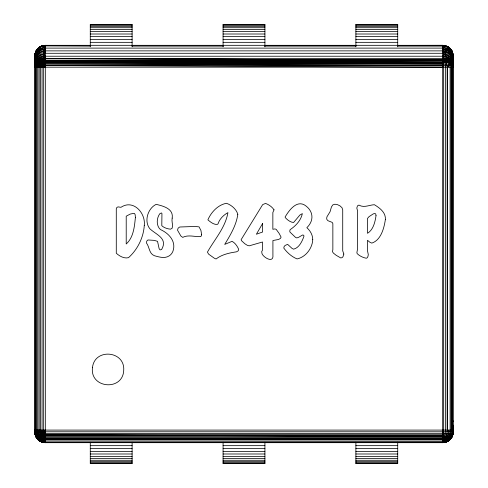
<?xml version="1.0" encoding="UTF-8"?>
<svg xmlns="http://www.w3.org/2000/svg" width="488" height="488" viewBox="0 0 488 488"><rect width="100%" height="100%" fill="white"/><g stroke="black" fill="none" stroke-linecap="round" stroke-linejoin="round"><path stroke-width="0.73" d="M452.834 432.472C453.242 437.486 448.289 441.646 443.543 441.988L442.683 441.018C448.496 441.298 453.767 435.955 453.102 430.087L452.962 431.679L442.683 431.788L45.317 431.788L44.152 431.252L43.676 430.245L43.676 67.173L44.152 66.008L45.317 65.526L452.687 65.648L453.145 67.173L34.855 67.173L34.855 66.081M34.971 67.173L35.179 53.277L34.855 55.772C34.752 50.179 39.729 45.225 45.317 45.317L442.683 45.317L442.683 442.683C448.283 442.64 453.303 437.889 453.145 432.155C453.26 437.766 448.301 442.769 442.683 442.683L45.317 442.683C42.005 442.659 38.717 441.024 36.832 438.285L36.813 435.406L34.971 430.087L34.971 67.173C33.66 61.14 39.498 55.833 45.317 56.23L442.683 56.23C447.405 56.565 452.535 59.42 453.145 64.538C453.657 59.103 448.783 54.485 443.543 54.241L442.683 53.283L45.317 53.283L44.451 54.083C37.765 54.253 33.666 61.012 34.855 67.173M34.855 431.3C34.41 436.717 38.564 442 44.005 442.604L44.451 442.494L45.317 431.788C43.517 434.942 42.767 438.681 43.145 442.299L44.457 442.647M448.826 430.087L448.106 434.723L446.136 438.724L446.136 441.933L443.671 442.64L442.683 442.384C446.496 442.939 450.04 440.347 451.87 437.156L451.87 434.393L452.974 430.087L452.962 431.679M453.047 433.478L453.145 431.026L451.412 435.113L451.193 438.303L448.698 440.786L446.136 441.933M397.775 45.39L442.683 45.317L445.446 45.683L448.46 47.08L448.466 60.396L449.79 64.111L450.113 67.173L450.113 430.087C450.027 433.063 449.326 436.37 446.971 438.395L442.683 438.736L45.317 438.736C41.108 438.45 37.186 435.235 36.856 430.886L36.856 66.374L38.058 62.086L38.534 58.316M442.683 442.134C449.32 444.178 450.278 434.619 451.278 430.087L451.278 67.173L450.9 64.111L451.546 63.452L452.175 67.173L452.175 430.087L451.412 435.113L450.296 436.363L449.125 437.297L442.683 437.632L45.317 437.632C41.401 437.443 37.753 434.143 37.924 430.087L37.918 66.472L38.595 64.007L41.864 59.011L42.005 45.86L45.317 45.317L45.317 442.683C41.901 442.72 38.839 440.823 36.759 438.242L35.197 434.716L34.855 432.228L35.85 436.681L36.832 438.285L40.65 440.945L45.317 442.134L443.543 441.988M38.552 440.158L38.54 437.041L35.941 434.149L34.855 430.087L453.145 430.087L453.004 433.899L451.87 437.156M442.683 67.173L45.317 65.526L44.451 58.584L44.457 45.384L45.317 46C39.857 45.597 34.849 50.648 34.855 56.041L35.179 53.277L34.855 56.541M451.735 433.24L451.662 434.716L451.193 434.723L450.54 436.089L442.683 436.357L45.317 436.357C42.059 436.211 39.022 433.454 39.168 430.087L39.168 67.173C38.997 63.702 42.139 61.207 45.317 60.768L442.683 62.202L45.317 62.196L442.683 63.788L45.317 63.922L43.017 64.873L42.078 66.868L42.078 430.392L43.017 432.386L45.317 433.46L452.425 433.332L452.791 430.087L453.004 66.032L451.76 64.111L451.9 50.85C450.131 47.501 446.465 45.341 442.683 45.317L443.543 45.915C448.557 46.268 453.053 50.715 453.145 55.778L452.15 51.319L453.145 55.772L453.145 432.228L452.596 435.54L450.339 439.304M34.855 66.252C35.898 59.749 41.846 66.703 45.317 67.173L43.145 58.737L43.145 46.104L42.554 45.683L40.657 46.439L40.815 60.799L45.317 67.173L35.697 64.544L35.343 67.173L35.343 430.087L36.1 437.15L37.631 438.73L38.54 437.041L41.45 438.59L45.317 439.237L442.683 439.237L446.136 438.724L449.125 437.297L449.466 440.036L447.344 441.573L447.35 441.018M419.851 45.628L443.671 45.36L446.117 45.945L446.13 60.488L447.16 67.173L447.16 430.087C447.185 433.997 446.264 438.084 443.543 441.03L45.317 440.92C40.766 441.359 36.258 437.901 35.166 433.496L35.697 432.722L45.317 430.087L41.7 437.773L39.546 437.687L36.856 434.07L35.966 430.087L35.966 67.173L36.649 63.184L38.546 61.793L38.534 60.475L41.864 59.011L45.317 58.517L442.683 60.122L443.5 61.281L443.677 67.173L443.677 430.087L443.171 439.2L443.543 442.488M38.058 62.086L45.317 67.173L42.682 61.58L44.451 58.584L442.683 60.122L445.91 60.427L446.386 61.281L446.746 59.719L446.13 58.475L443.543 58.029L442.683 58.517L45.317 58.517L44.451 57.651L40.65 58.517L37.631 60.335L35.557 63.043L34.941 66.319L35.166 62.989L35.105 65.721M40.864 46.311L41.864 46.464L40.864 46.311L40.394 46.555L40.65 46.976L40.876 46.348L42.005 45.86L43.145 46.104L43.151 45.573L44.457 45.384M444.849 442.421L444.849 441.89L446.117 442.055M34.971 430.087L35.166 433.496L35.02 431.063L43.676 430.245M35.197 53.283L36.759 49.758L38.906 47.513L39.534 47.617L40.657 46.427L39.302 47.214L39.534 59.902L37.631 63.556L37.655 48.69L35.966 51.106L34.941 54.516L34.904 433.21M448.978 439.054L449.466 439.566L451.193 434.723L442.683 435.064L45.317 434.857C42.779 434.918 40.461 432.636 40.565 430.087L40.565 67.173C40.461 64.617 42.779 62.354 45.317 62.397L442.683 63.788M36.1 437.15L35.581 435.955L35.941 434.149L37.667 435.467L38.088 436.668L38.705 436.699C42.468 439.706 38.265 442.897 45.317 442.683M448.826 67.173L448.136 62.641L448.466 60.396L445.495 59.396L442.683 59.2L444.287 60.164L444.977 61.281L445.459 67.173L445.459 430.087L444.69 437.333L443.543 440.28L442.683 440.92M443.5 61.281L444.849 58.188L445.495 60.359L444.977 61.281L444.849 45.579L442.683 46.104L397.775 46.104M35.587 52.051L35.557 63.043L36.295 64.709L37.076 62.83L37.631 59.054L38.546 61.793L39.546 61.287L40.059 61.921L42.157 60.475L44.646 60.146L45.317 60.768L447.905 61.061L447.35 58.877L446.13 58.475L445.495 59.396M444.977 61.281L447.35 58.877L449.466 59.975L449.912 62.074L449.381 62.641L450.357 62.372L452.089 64.111L452.425 64.666L452.077 65.648L452.516 64.812L452.791 67.173L453.041 54.516L453.145 55.778M453.041 433.478L453.065 432.947L452.821 434.723L453.145 432.228M34.855 61.122L34.898 59.603M41.041 61.092L41.913 60.475L41.864 59.011L42.682 61.58L42.157 60.475L40.321 60.945L39.546 61.287L39.235 62.897L38.534 60.475L38.546 47.83L39.302 47.214L39.534 47.617L40.394 46.555M453.102 428.342L453.145 426.817M34.855 62.854L34.898 61.378M34.855 57.566C35.008 52.46 39.369 48.025 44.451 47.69L45.317 48.111L442.683 48.111L443.543 47.72C448.405 48.025 452.498 52.082 453.145 56.815C453.26 54.748 452.62 52.722 451.87 50.843C451.742 49.849 447.221 45.427 449.466 48.373L449.448 61.793L450.357 62.372L450.9 64.111L451.888 61.092M453.102 426.585L453.145 425.152M34.855 59.329L34.898 58.023M453.102 429.94L453.145 428.629M34.855 56.413L34.922 54.79L34.855 56.815M36.295 64.709L36.13 50.843M34.922 54.79L35.85 51.319L37.655 48.69L36.807 50.24L36.649 63.184M450.369 59.268L451.284 63.153L451.211 49.776L450.064 48.391L449.466 48.373L450.064 48.391M449.466 440.036L450.369 439.182L450.54 436.089L451.193 438.303L452.15 436.681L453.065 432.978M34.996 431.575L34.855 430.812L35.166 433.496M453.096 433.21L453.145 431.185M39.546 440.914L39.534 440.383L39.54 440.926L40.65 441.579L37.631 439.182L37.667 435.467L45.317 430.087L44.457 433.222M447.13 46.33L446.13 46.476L447.136 46.311L447.35 46.982L448.496 47.086L448.466 47.623L447.13 46.33L444.849 46.11L445.446 45.683L444.849 46.11M453.145 61.122C453.242 55.351 447.892 51.545 442.683 50.874L45.317 50.874C39.406 51.307 34.001 56.388 34.855 62.586M447.35 441.426L447.045 437.333M44.878 65.587L45.012 63.934M452.834 434.198L452.596 435.54M449.381 62.641L450.21 62.25L450.369 61.58L450.369 49.233L451.241 49.758L452.15 51.319L450.339 48.696L449.466 48.373L450.082 48.379L448.685 47.232L448.466 47.623L448.496 47.086M35.166 53.808L35.88 51.332M453.145 431.715L452.834 433.472L452.675 431.685M38.534 438.706L38.705 436.699L45.317 430.087L36.118 434.418L36.106 435.827L36.813 435.406M36.106 62.074L35.392 66.234L35.02 66.197M452.443 435.418L452.748 432.563M451.894 435.808L452.321 433.24M450.942 438.639L450.369 438.767L449.454 437.035L449.466 438.681L448.978 438.364L446.136 439.767L443.543 440.28L443.543 439.176L444.373 438.395L445.038 438.968L444.855 442.293M37.631 60.335L36.856 63.19M37.643 62.366L38.07 59.975L38.534 60.475M444.855 440.847L444.202 440.213L444.373 438.395M450.454 436.101L449.912 436.668L449.716 436.101L448.685 437.547L448.466 440.786M45.317 67.173L40.059 61.921L40.65 59.408M443.671 45.366L443.543 60.146L442.683 59.926L446.13 60.274L449.448 61.793L448.466 59.383L447.514 60.89L446.386 61.281M444.849 56.62L446.13 51.789M41.761 62.116L42.157 60.475L41.864 59.011M36.124 63.806L36.807 61.159L37.076 62.83M451.87 434.393L451.193 436.888L450.766 435.833L450.369 438.724L451.193 437.718M452.687 65.648L452.834 53.814L451.9 50.85M43.145 56.382L43.798 54.15L43.798 51.246L44.451 49.16L45.317 49.3L44.451 47.69L45.317 47.793L44.451 45.909L43.645 45.451L43.145 46.104M45.317 433.46L44.865 434.839L45.317 435.064L442.683 436.357L443.397 437.333M447.35 439.291L448.045 437.333L448.466 438.694L447.746 438.09M37.631 49.227L37.918 48.379L38.534 48.361L39.302 47.214M453.145 59.518C453.23 55.187 450.241 51.087 446.13 49.758L444.849 52.777L446.13 56.925M37.631 437.882L38.088 436.668L38.534 439.578L39.022 439.078L39.028 437.376L39.534 440.786M37.625 436.29L36.807 437.724L37.655 439.31M36.807 436.912L37.667 435.467M35.85 51.319L36.771 49.764M442.683 56.23L443.543 54.241M442.683 65.648L45.317 63.922L452.089 64.111L452.443 63.306L452.596 52.46L451.241 49.758M45.317 58.67L44.646 60.146L442.683 60.122L45.317 60.768M42.383 60.39L43.145 58.737L41.864 58.102M44.731 436.241L45.317 435.064L442.683 435.064L443.494 436.101L45.317 435.064M443.677 430.087L442.683 431.788L443.629 433.24M39.302 440.786L37.918 439.621L38.534 439.633M446.971 438.395L446.136 439.767L445.038 438.968M44.615 437.486L45.317 436.357M39.534 440.316L38.741 437.205L39.022 438.401L43.145 440.139L45.317 437.632M45.317 430.087L39.534 438.73L40.095 438.017M448.454 61.281L447.502 60.915L447.917 60.146L449.93 61.256L450.369 60.652L449.466 59.975L448.136 62.641L446.746 59.719M448.667 65.648L447.423 67.173L447.423 430.087L448.661 431.685M447.905 61.061L448.466 60.39L448.472 61.275L447.502 60.915L447.35 59.92L447.337 46.445L448.698 47.214M43.145 440.871L45.317 438.736L44.737 439.224L45.317 439.621L442.683 439.621L443.543 440.28M40.65 439.328L41.7 437.773L41.87 438.7L43.072 438.279L43.804 439.108L43.798 440.249L45.317 441.963L44.451 442L45.317 442.384L44.451 442.494M35.966 67.173L36.856 66.374M442.683 439.621L443.171 439.2L442.683 438.736L44.518 438.547M448.454 437.681L448.881 437.333M442.683 53.283L443.543 52.594L444.849 52.777M39.321 47.245L40.657 46.427M35.587 435.955L34.953 433.478C35.349 435.589 35.996 437.748 37.631 438.779L37.222 435.851L36.295 434.332M42.554 442.317L43.151 441.896L43.151 442.427M43.145 442.299L41.864 441.939L41.864 439.804L43.054 439.023M36.856 67.173L37.918 66.472L43.676 67.173L42.181 66.313M37.924 67.173L39.162 66.588M35.404 435.54L35.166 432.502M39.168 67.173L40.559 66.722M45.317 50.874L44.451 49.16C39.089 49.453 34.367 54.528 34.935 59.902M43.151 45.573L42.554 45.683M40.565 67.173L42.078 66.868M446.13 49.758L442.683 49.361L443.543 51.258L442.683 51.277L443.543 52.594M40.864 441.689L41.87 441.536M446.13 60.274L444.849 60.024M443.543 56.449L442.683 56.51L444.202 59.194M43.145 440.139L45.317 440.292L44.457 439.188L45.317 439.621M37.918 48.379L38.534 48.367M264.551 45.622L355.905 45.463M90.28 24.614L132.108 24.632M223.083 24.632L264.917 24.614M355.892 24.632L397.72 24.614M90.28 25.248L132.108 25.248M223.083 25.248L264.917 25.248M355.892 25.248L397.72 25.248M90.28 26.291L132.108 26.291M223.083 26.291L264.917 26.291M355.892 26.291L397.72 26.291M90.28 27.718L132.108 27.718M223.083 27.718L264.917 27.718M355.892 27.718L397.72 27.718M90.28 29.506L132.108 29.506M223.083 29.506L264.917 29.506M355.892 29.506L397.72 29.506M90.28 31.616L132.108 31.616M223.083 31.616L264.917 31.616M355.892 31.616L397.72 31.616M90.28 34.008L132.108 34.008M223.083 34.008L264.917 34.008M355.892 34.008L397.72 34.008M90.28 36.624L132.108 36.624M223.083 36.624L264.917 36.624M355.892 36.624L397.72 36.624M90.28 39.424L132.108 39.424M223.083 39.424L264.917 39.424M355.892 39.424L397.72 39.424M90.28 42.34L132.108 42.34M223.083 42.34L264.917 42.34M355.892 42.34L397.72 42.34M90.225 46.104L44.451 45.909M132.096 46.104L223.449 46.104M264.551 46.104L355.905 46.104M453.102 420.827L453.145 421.742M90.28 445.66L132.108 445.66M223.083 445.66L264.917 445.66M355.892 445.66L397.72 445.66M90.28 448.576L132.108 448.576M223.083 448.576L264.917 448.576M355.892 448.576L397.72 448.576M90.28 451.376L132.108 451.376M223.083 451.376L264.917 451.376M355.892 451.376L397.72 451.376M90.28 453.993L132.108 453.993M223.083 453.993L264.917 453.993M355.892 453.993L397.72 453.993M90.28 456.384L132.108 456.384M223.083 456.384L264.917 456.384M355.892 456.384L397.72 456.384M90.28 458.494L132.108 458.494M223.083 458.494L264.917 458.494M355.892 458.494L397.72 458.494M90.28 460.282L132.108 460.282M223.083 460.282L264.917 460.282M355.892 460.282L397.72 460.282M90.28 461.709L132.108 461.709M223.083 461.709L264.917 461.709M355.892 461.709L397.72 461.709M90.28 462.752L132.108 462.752M223.083 462.752L264.917 462.752M355.892 462.752L397.72 462.752M90.28 463.374L132.108 463.386M223.083 463.386L264.917 463.374M355.892 463.368L397.72 463.386M45.317 62.196L450.43 62.641L450.9 64.111M442.683 62.202L44.731 61.018L43.597 60.183M39.54 440.926L40.65 441.024M35.392 66.234L35.557 63.043L35.392 66.234L37.918 66.472M44.451 57.651L45.317 57.767L43.798 54.15M446.13 441.524L447.136 441.689M40.565 430.087L42.078 430.392M38.534 59.64L39.534 59.902L40.321 60.945M446.74 60.658L445.91 60.427M39.168 430.087L40.559 430.538M40.65 441.426L41.864 441.939M445.404 438.395L446.136 438.724M37.924 430.087L39.162 430.672M444.202 59.945L444.849 60.256M36.856 430.087L37.918 430.788M44.451 440.322L45.317 440.92M444.849 441.89L445.446 442.317M442.683 58.517L443.543 59.133M40.657 438.255L39.937 437.736L41.45 438.59L41.864 439.804M39.534 57.675L40.65 58.517M449.93 61.256L450.796 61.945L450.772 62.72L450.369 61.58L449.912 62.074L449.466 60.945M35.966 430.087L36.856 430.886M450.369 60.652L452.443 63.306L453.145 66.093L453.065 64.215M442.683 437.632L443.543 439.176M442.683 48.111L443.543 49.215M452.443 52.576L453.047 54.522M444.849 59.28L445.495 60.134M442.683 433.46L443.574 434.723M36.832 438.285L35.227 434.985L34.935 432.954M448.685 440.768L448.466 440.377L448.496 440.914M442.683 46.104L443.543 47.72M36.807 59.926L37.631 63.556M44.451 51.173L45.317 53.283M44.451 54.083L45.317 56.23M448.685 437.547L448.978 438.364M43.145 49.349L43.798 51.246M452.187 433.893L452.443 434.655M444.849 49.41L445.495 51.6L445.495 54.565M450.942 49.361L451.193 50.252M452.596 52.46L453.145 55.772M453.065 62.525L453.145 62.848L453.065 59.981M451.284 63.153L450.796 61.049L451.193 60.134L451.882 63.849M35.166 434.204L34.855 431.715M35.02 431.063L35.557 434.68M444.074 439.139L444.202 440.213M451.888 62.354L452.089 64.111M452.443 63.306L452.632 65.008M452.834 64.282L453.102 67.173M453.145 56.077L453.065 55.053L453.145 56.815M34.996 433.899L34.855 431.063L34.935 432.313M453.145 58.078L453.065 56.754L453.145 59.371M34.855 431.654L34.959 433.478M450.296 436.363L450.369 437.864M451.174 431.685L451.132 67.173M35.166 434.192L35.179 434.723M451.888 436.626L451.9 437.15M397.72 46.805L397.72 24.4L355.892 24.4L355.892 46.805M397.72 442.226L397.72 463.6L355.892 463.6L355.892 442.226M264.917 46.805L264.917 24.4L223.083 24.4L223.083 46.805M264.917 442.226L264.917 463.6L223.083 463.6L223.083 442.226M132.108 46.805L132.108 24.4L90.28 24.4L90.28 46.805M132.108 442.226L132.108 463.6L90.28 463.6L90.28 442.226M172.191 218.112C171.361 221.576 173.325 224.968 172.118 228.256L170.556 229.165C167.427 228.896 164.139 227.865 161.796 225.706L161.943 213.543L161.504 212.927L159.844 213.677C156.526 218.099 156.056 225.596 160.393 229.537C168.824 233.24 176.442 241.414 172.941 251.228A9.687 9.687 0 0 1 169.22 255.864C164.621 258.841 159.271 257.017 154.464 255.743C148.993 253.809 149.566 246.904 146.43 242.933L146.754 241.115L147.949 239.968L154.226 240.37L157.532 241.328L159.125 248.66L160.04 249.911L161.595 249.545C168.018 238.443 156.697 235.002 149.938 228.854C143.716 221.314 147.821 208.346 156.184 204.344C163.187 206.058 173.704 208.565 172.191 218.112M92.5 367.495C89.554 388.582 123.067 391.431 123.726 370.154C124.971 350.622 94.574 348.035 92.5 367.495M144.271 225.462C143.521 237.583 137.524 249.63 128.496 257.688C124.031 258.799 119.511 256.127 116.284 253.241L116.284 208.791L116.809 207.51L118.035 206.875L120.957 207.309C133.285 199 145.839 213.049 144.271 225.462M135.389 217.495C134.468 226.615 133.529 237.528 126.215 243.982L126.215 216.202L130.235 214.067L133.639 213.36L134.572 213.543L135.182 214.781L135.389 217.495M385.374 219.533C384.074 228.219 381.006 240.084 371.819 243.115L369.745 242.164L367.495 240.279L367.495 250.777L368.312 254.663L367.873 256.67L367.196 257.792L366.268 258.243C362.926 257.572 359.607 256.011 357.155 253.614L356.893 252.534L357.564 248.984L357.564 210.828L356.801 208.053L357.503 205.826L358.906 205.088C364.042 208.138 369.227 204.936 374.387 204.716C379.695 207.973 385.923 212.445 385.374 219.533M312.753 239.663C312.332 248.319 305.72 257.103 297.101 258.927C291.763 256.81 287.133 252.656 283.778 248.056L284.071 246.702L285.065 245.464L287.633 244.354L292.001 248.38L293.593 249.167C299.156 247.91 302.328 241.096 303.993 236.082L303.658 235.246L302.645 234.966L298.589 237.345L296.808 237.93L295.514 237.375L290.031 232.129L289.738 231.141L290.128 229.659C295.795 225.877 300.907 220.466 302.359 213.604L299.888 215.037L293.593 222.498C290.317 222.272 287.456 219.96 285.297 217.618L285.12 217.001C288.75 210.859 296.222 200.178 304.512 204.978C313.333 210.529 314.534 220.375 306.854 227.683C310.283 230.732 312.741 234.99 312.753 239.663M237.802 214.348C236.32 225.285 230.324 235.118 224.712 244.415L232.075 241.328C235.167 242.963 237.296 246.153 238.675 249.295L238.223 250.82L236.515 251.826C229.506 252.863 221.784 254.523 216.068 258.988L214.36 258.243L208.65 254.169L207.424 252.131C214.635 239.279 225.419 227.536 227.926 212.622C223.577 215.007 219.533 218.996 218.057 223.797L217.337 224.395C213.756 224.852 210.474 222.022 207.888 219.844C211.097 212.249 218.057 204.746 226.469 203.295C231.355 204.917 236.497 209.285 237.802 214.348M376.022 215.641C375.113 221.955 373.332 229.793 367.495 233.301L367.495 218.423L369.056 216.648L373.308 213.866L374.912 213.482L375.748 214.025L376.022 215.641M343.833 254.047L342.96 256.792L341.966 257.682L340.74 257.939L336.183 255.309L333.45 253.144L332.499 251.759L332.853 249.539L332.853 223.608L332.194 222.388L327.93 220.692L326.893 219.533L326.661 218.24L326.978 216.757L330.047 211.755L331.45 206.936L332.81 204.899L334.896 204.222L337.409 204.624L339.923 205.826L342.021 207.742L342.722 209.901L342.722 250.838L343.833 254.047M274.024 209.84L272.853 212.494L272.853 229.287L274.957 228.921L276.184 229.348L279.16 233.453L281.088 237.131L280.46 238.394L278.581 239.474L272.914 240.523L272.914 254.974C273.927 263.514 263.88 257.865 262.044 253.797L261.696 251.637L262.514 250.094L262.514 242.005L249.191 245.836L247.398 245.373L244.811 243.738L241.42 240.59L241.133 239.663L262.69 204.594L265.551 203.417C268.87 204.637 272.084 206.845 274.024 209.84M201.636 234.722L201.361 235.911L200.525 236.637C194.681 236.948 188.252 234.466 182.707 237.375L180.841 235.985L177.51 230.153L178.15 228.116L179.73 227.005L195.267 226.45L199.067 226.883L200.934 230.464L201.636 234.722M262.629 223.486L256.377 234.228L262.629 232.007L262.629 223.486"/></g></svg>
